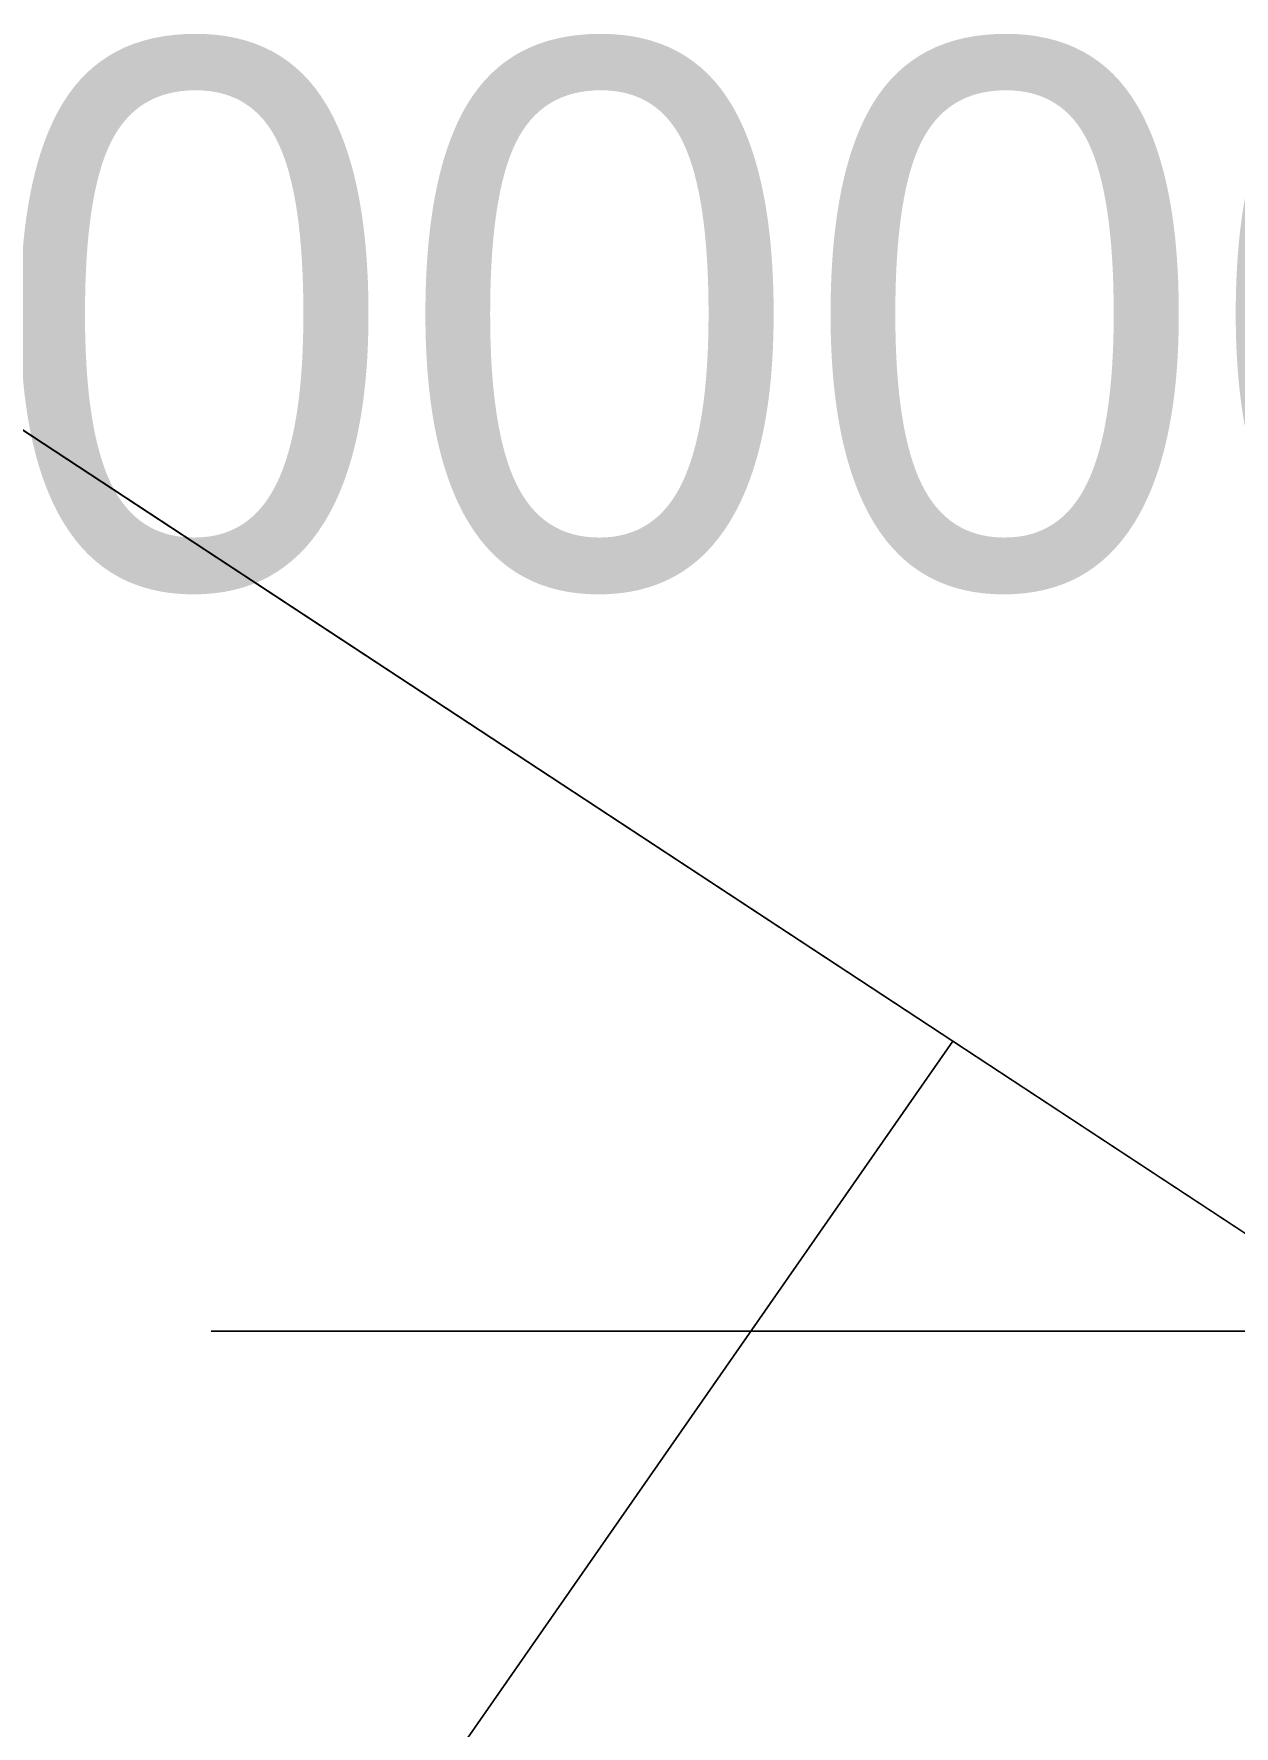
# Model space of a CAD drawing. Header units: metres. Extents: x 0 to 105485, y 0 to 425721.
# Drawn here: x 104666.227 to 104668.21, y 425237.147 to 425239.943 of the extents above; entities that cross this region are included whole.
import ezdxf
from ezdxf.enums import TextEntityAlignment as Align

# ---------------------------------------------------------------- set-up
doc = ezdxf.new("R2010")
doc.units = ezdxf.units.M
doc.header["$MEASUREMENT"] = 0
for name, color, linetype, lineweight in [('B-XX-MO-ONDERZOEK_SONDERING-G', 90, 'Continuous', 18), ('B-XX-MO-ONDERZOEK_SONDERING-T', 90, 'Continuous', 18), ('B-XX-VH-OPENVERHARDING-G', 90, 'Continuous', 18)]:
    doc.layers.add(name, color=color, linetype=linetype, lineweight=lineweight)

msp = doc.modelspace()

# ---------------------------------------------------------------- linework, layer by layer
at = {"layer": 'B-XX-MO-ONDERZOEK_SONDERING-G', "color": 0, "true_color": 0x285cd6}
for points in [[(104668.22, 425237.8, 0.211), (104668.195, 425237.8, 0.191), (104668.195, 425237.8, 0.171), (104668.195, 425237.8, 0.151), (104668.195, 425237.8, 0.131), (104668.195, 425237.8, 0.111), (104668.17, 425237.8, 0.091), (104668.17, 425237.8, 0.071), (104668.145, 425237.8, 0.051), (104668.12, 425237.8, 0.031), (104668.12, 425237.8, 0.011), (104668.07, 425237.8, -0.009), (104668.045, 425237.8, -0.029), (104667.97, 425237.8, -0.049), (104667.895, 425237.8, -0.069), (104667.87, 425237.8, -0.089), (104667.92, 425237.8, -0.109), (104667.97, 425237.8, -0.129), (104668.045, 425237.8, -0.149), (104668.12, 425237.8, -0.169), (104668.17, 425237.8, -0.189), (104668.17, 425237.8, -0.209), (104668.195, 425237.8, -0.229), (104668.195, 425237.8, -0.249), (104668.195, 425237.8, -0.269), (104668.22, 425237.8, -0.289), (104668.17, 425237.8, -0.309), (104668.12, 425237.8, -0.329), (104668.095, 425237.8, -0.349), (104667.97, 425237.8, -0.369), (104667.945, 425237.8, -0.389), (104667.845, 425237.8, -0.409), (104667.795, 425237.8, -0.429), (104667.695, 425237.8, -0.449), (104667.47, 425237.8, -0.469), (104667.345, 425237.8, -0.489), (104667.245, 425237.8, -0.509), (104667.245, 425237.8, -0.529), (104667.195, 425237.8, -0.549), (104667.145, 425237.8, -0.569), (104667.07, 425237.8, -0.589), (104666.945, 425237.8, -0.609), (104667.02, 425237.8, -0.629), (104667.17, 425237.8, -0.649), (104667.195, 425237.8, -0.669), (104667.145, 425237.8, -0.689), (104666.795, 425237.8, -0.709), (104666.67, 425237.8, -0.729), (104666.52, 425237.8, -0.749), (104667.07, 425237.8, -0.769), (104667.395, 425237.8, -0.789), (104667.595, 425237.8, -0.809), (104667.62, 425237.8, -0.829), (104667.645, 425237.8, -0.849), (104667.62, 425237.8, -0.869), (104667.57, 425237.8, -0.889), (104667.545, 425237.8, -0.909), (104667.47, 425237.8, -0.929), (104667.42, 425237.8, -0.949), (104667.395, 425237.8, -0.969), (104667.395, 425237.8, -0.989), (104667.395, 425237.8, -1.009), (104667.395, 425237.8, -1.029), (104667.37, 425237.8, -1.049), (104667.345, 425237.8, -1.069), (104667.42, 425237.8, -1.089), (104667.42, 425237.8, -1.109), (104667.42, 425237.8, -1.129), (104667.47, 425237.8, -1.149), (104667.495, 425237.8, -1.169), (104667.495, 425237.8, -1.189), (104667.495, 425237.8, -1.209), (104667.52, 425237.8, -1.229), (104667.57, 425237.8, -1.249), (104667.62, 425237.8, -1.269), (104667.645, 425237.8, -1.289), (104667.645, 425237.8, -1.309), (104667.62, 425237.8, -1.329), (104667.645, 425237.8, -1.349), (104667.645, 425237.8, -1.369), (104667.62, 425237.8, -1.389), (104667.62, 425237.8, -1.409), (104667.62, 425237.8, -1.429), (104667.645, 425237.8, -1.449), (104667.645, 425237.8, -1.469), (104667.67, 425237.8, -1.489), (104667.645, 425237.8, -1.509), (104667.645, 425237.8, -1.529), (104667.595, 425237.8, -1.549), (104667.57, 425237.8, -1.569), (104667.57, 425237.8, -1.589), (104667.545, 425237.8, -1.609), (104667.52, 425237.8, -1.629), (104667.495, 425237.8, -1.649), (104667.47, 425237.8, -1.669), (104667.47, 425237.8, -1.689), (104667.47, 425237.8, -1.709), (104667.47, 425237.8, -1.729), (104667.495, 425237.8, -1.749), (104667.52, 425237.8, -1.769), (104667.52, 425237.8, -1.789), (104667.545, 425237.8, -1.809), (104667.545, 425237.8, -1.829), (104667.57, 425237.8, -1.849), (104667.545, 425237.8, -1.869), (104667.57, 425237.8, -1.889), (104667.595, 425237.8, -1.909), (104667.595, 425237.8, -1.929), (104667.62, 425237.8, -1.949), (104667.57, 425237.8, -1.969), (104667.545, 425237.8, -1.989), (104667.545, 425237.8, -2.009), (104667.57, 425237.8, -2.029), (104667.595, 425237.8, -2.049), (104667.57, 425237.8, -2.069), (104667.57, 425237.8, -2.089), (104667.545, 425237.8, -2.109), (104667.545, 425237.8, -2.129), (104667.52, 425237.8, -2.149), (104667.545, 425237.8, -2.169), (104667.495, 425237.8, -2.189), (104667.495, 425237.8, -2.209), (104667.52, 425237.8, -2.229), (104667.495, 425237.8, -2.249), (104667.47, 425237.8, -2.269), (104667.495, 425237.8, -2.289), (104667.495, 425237.8, -2.309), (104667.495, 425237.8, -2.329), (104667.47, 425237.8, -2.349), (104667.445, 425237.8, -2.369), (104667.395, 425237.8, -2.389), (104667.345, 425237.8, -2.409), (104667.345, 425237.8, -2.429), (104667.37, 425237.8, -2.449), (104667.42, 425237.8, -2.469), (104667.445, 425237.8, -2.489), (104667.445, 425237.8, -2.509), (104667.42, 425237.8, -2.529), (104667.445, 425237.8, -2.549), (104667.445, 425237.8, -2.569), (104667.445, 425237.8, -2.589), (104667.445, 425237.8, -2.609), (104667.47, 425237.8, -2.629), (104667.52, 425237.8, -2.649), (104667.52, 425237.8, -2.669), (104667.47, 425237.8, -2.689), (104667.445, 425237.8, -2.709), (104667.445, 425237.8, -2.729), (104667.42, 425237.8, -2.749), (104667.42, 425237.8, -2.769), (104667.445, 425237.8, -2.789), (104667.395, 425237.8, -2.809), (104667.42, 425237.8, -2.829), (104667.42, 425237.8, -2.849), (104667.47, 425237.8, -2.869), (104667.47, 425237.8, -2.889), (104667.47, 425237.8, -2.909), (104667.47, 425237.8, -2.929), (104667.52, 425237.8, -2.949), (104667.57, 425237.8, -2.969), (104667.545, 425237.8, -2.989), (104667.545, 425237.8, -3.009), (104667.57, 425237.8, -3.029), (104667.57, 425237.8, -3.049), (104667.595, 425237.8, -3.069), (104667.595, 425237.8, -3.089), (104667.595, 425237.8, -3.109), (104667.595, 425237.8, -3.129), (104667.595, 425237.8, -3.149), (104667.595, 425237.8, -3.169), (104667.62, 425237.8, -3.189), (104667.645, 425237.8, -3.209), (104667.645, 425237.8, -3.229), (104667.645, 425237.8, -3.249), (104667.645, 425237.8, -3.269), (104667.62, 425237.8, -3.289), (104667.62, 425237.8, -3.309), (104667.62, 425237.8, -3.329), (104667.62, 425237.8, -3.349), (104667.595, 425237.8, -3.369), (104667.595, 425237.8, -3.389), (104667.595, 425237.8, -3.409), (104667.62, 425237.8, -3.429), (104667.62, 425237.8, -3.449), (104667.62, 425237.8, -3.469), (104667.62, 425237.8, -3.489), (104667.645, 425237.8, -3.509), (104667.62, 425237.8, -3.529), (104667.62, 425237.8, -3.549), (104667.595, 425237.8, -3.569), (104667.57, 425237.8, -3.589), (104667.595, 425237.8, -3.609), (104667.62, 425237.8, -3.629), (104667.62, 425237.8, -3.649), (104667.595, 425237.8, -3.669), (104667.545, 425237.8, -3.689), (104667.545, 425237.8, -3.709), (104667.57, 425237.8, -3.729), (104667.595, 425237.8, -3.749), (104667.62, 425237.8, -3.769), (104667.645, 425237.8, -3.789), (104667.645, 425237.8, -3.809), (104667.62, 425237.8, -3.829), (104667.62, 425237.8, -3.849), (104667.62, 425237.8, -3.869), (104667.645, 425237.8, -3.889), (104667.67, 425237.8, -3.909), (104667.67, 425237.8, -3.929), (104667.645, 425237.8, -3.949), (104667.62, 425237.8, -3.969), (104667.645, 425237.8, -3.989), (104667.67, 425237.8, -4.009), (104667.645, 425237.8, -4.029), (104667.67, 425237.8, -4.049), (104667.67, 425237.8, -4.069), (104667.645, 425237.8, -4.089), (104667.645, 425237.8, -4.109), (104667.645, 425237.8, -4.129), (104667.645, 425237.8, -4.149), (104667.645, 425237.8, -4.169), (104667.645, 425237.8, -4.189), (104667.645, 425237.8, -4.209), (104667.62, 425237.8, -4.229), (104667.645, 425237.8, -4.249), (104667.62, 425237.8, -4.269), (104667.57, 425237.8, -4.289), (104667.62, 425237.8, -4.309), (104667.62, 425237.8, -4.329), (104667.645, 425237.8, -4.349), (104667.62, 425237.8, -4.369), (104667.645, 425237.8, -4.389), (104667.695, 425237.8, -4.409), (104667.695, 425237.8, -4.429), (104667.72, 425237.8, -4.449), (104667.72, 425237.8, -4.469), (104667.695, 425237.8, -4.489), (104667.67, 425237.8, -4.509), (104667.67, 425237.8, -4.529), (104667.67, 425237.8, -4.549), (104667.67, 425237.8, -4.569), (104667.645, 425237.8, -4.589), (104667.62, 425237.8, -4.609), (104667.645, 425237.8, -4.629), (104667.645, 425237.8, -4.649), (104667.62, 425237.8, -4.669), (104667.695, 425237.8, -4.689), (104667.72, 425237.8, -4.709), (104667.72, 425237.8, -4.729), (104667.745, 425237.8, -4.749), (104667.745, 425237.8, -4.769), (104667.745, 425237.8, -4.789), (104667.695, 425237.8, -4.809), (104667.72, 425237.8, -4.829), (104667.745, 425237.8, -4.849), (104667.745, 425237.8, -4.869), (104667.72, 425237.8, -4.889), (104667.67, 425237.8, -4.909), (104667.645, 425237.8, -4.929), (104667.645, 425237.8, -4.949), (104667.72, 425237.8, -4.969), (104667.72, 425237.8, -4.989), (104667.77, 425237.8, -5.009), (104667.77, 425237.8, -5.029), (104667.77, 425237.8, -5.049), (104667.77, 425237.8, -5.069), (104667.695, 425237.8, -5.089), (104667.695, 425237.8, -5.109), (104667.72, 425237.8, -5.129), (104667.745, 425237.8, -5.149), (104667.745, 425237.8, -5.169), (104667.745, 425237.8, -5.189), (104667.72, 425237.8, -5.209), (104667.72, 425237.8, -5.229), (104667.745, 425237.8, -5.249), (104667.795, 425237.8, -5.269), (104667.845, 425237.8, -5.289), (104667.87, 425237.8, -5.309), (104667.845, 425237.8, -5.329), (104667.82, 425237.8, -5.349), (104667.82, 425237.8, -5.369), (104667.845, 425237.8, -5.389), (104667.82, 425237.8, -5.409), (104667.77, 425237.8, -5.429), (104667.795, 425237.8, -5.449), (104667.795, 425237.8, -5.469), (104667.795, 425237.8, -5.489), (104667.795, 425237.8, -5.509), (104667.77, 425237.8, -5.529), (104667.72, 425237.8, -5.549), (104667.695, 425237.8, -5.569), (104667.695, 425237.8, -5.589), (104667.745, 425237.8, -5.609), (104667.77, 425237.8, -5.629), (104667.795, 425237.8, -5.649), (104667.77, 425237.8, -5.669), (104667.795, 425237.8, -5.689), (104667.795, 425237.8, -5.709), (104667.77, 425237.8, -5.729), (104667.845, 425237.8, -5.749), (104667.87, 425237.8, -5.769), (104667.895, 425237.8, -5.789), (104667.77, 425237.8, -5.809), (104667.77, 425237.8, -5.829), (104667.795, 425237.8, -5.849), (104667.795, 425237.8, -5.869), (104667.795, 425237.8, -5.889), (104667.82, 425237.8, -5.909), (104667.82, 425237.8, -5.929), (104667.795, 425237.8, -5.949), (104667.82, 425237.8, -5.969), (104667.82, 425237.8, -5.989), (104667.82, 425237.8, -6.009), (104667.795, 425237.8, -6.029), (104667.82, 425237.8, -6.049), (104667.845, 425237.8, -6.069), (104667.845, 425237.8, -6.089), (104667.845, 425237.8, -6.109), (104667.845, 425237.8, -6.129), (104667.845, 425237.8, -6.149), (104667.845, 425237.8, -6.169), (104667.82, 425237.8, -6.189), (104667.82, 425237.8, -6.209), (104667.795, 425237.8, -6.229), (104667.795, 425237.8, -6.249), (104667.77, 425237.8, -6.269), (104667.77, 425237.8, -6.289), (104667.745, 425237.8, -6.309), (104667.745, 425237.8, -6.329), (104667.72, 425237.8, -6.349), (104667.695, 425237.8, -6.369), (104667.695, 425237.8, -6.389), (104667.645, 425237.8, -6.409), (104667.645, 425237.8, -6.429), (104667.62, 425237.8, -6.449), (104667.67, 425237.8, -6.469), (104667.745, 425237.8, -6.489), (104667.745, 425237.8, -6.509), (104667.77, 425237.8, -6.529), (104667.795, 425237.8, -6.549), (104667.795, 425237.8, -6.569), (104667.795, 425237.8, -6.589), (104667.795, 425237.8, -6.609), (104667.845, 425237.8, -6.629), (104667.77, 425237.8, -6.649), (104667.72, 425237.8, -6.669), (104667.67, 425237.8, -6.689), (104667.695, 425237.8, -6.709), (104667.745, 425237.8, -6.729), (104667.77, 425237.8, -6.749), (104667.77, 425237.8, -6.769), (104667.77, 425237.8, -6.789), (104667.645, 425237.8, -6.809), (104667.595, 425237.8, -6.829), (104667.67, 425237.8, -6.849), (104667.745, 425237.8, -6.869), (104667.77, 425237.8, -6.889), (104667.82, 425237.8, -6.909), (104667.87, 425237.8, -6.929), (104667.695, 425237.8, -6.949), (104667.845, 425237.8, -6.969), (104668.095, 425237.8, -6.989), (104668.17, 425237.8, -7.009), (104668.22, 425237.8, -7.028)], [(104668.245, 425237.8, -7.108), (104668.17, 425237.8, -7.128), (104668.07, 425237.8, -7.148), (104668.045, 425237.8, -7.168), (104668.02, 425237.8, -7.188), (104668.07, 425237.8, -7.208), (104668.045, 425237.8, -7.228), (104668.095, 425237.8, -7.248), (104668.12, 425237.8, -7.268), (104668.12, 425237.8, -7.288), (104668.095, 425237.8, -7.308), (104668.07, 425237.8, -7.328), (104668.02, 425237.8, -7.348), (104668.02, 425237.8, -7.368), (104667.895, 425237.8, -7.388), (104667.77, 425237.8, -7.408), (104667.645, 425237.8, -7.428), (104667.57, 425237.8, -7.448), (104667.47, 425237.8, -7.468), (104667.37, 425237.8, -7.488), (104667.245, 425237.8, -7.508), (104667.17, 425237.8, -7.528), (104666.995, 425237.8, -7.548), (104667.02, 425237.8, -7.568), (104667.32, 425237.8, -7.588), (104667.37, 425237.8, -7.608), (104667.395, 425237.8, -7.628), (104667.345, 425237.8, -7.649), (104667.32, 425237.8, -7.669), (104667.27, 425237.8, -7.689), (104667.145, 425237.8, -7.709), (104667.495, 425237.8, -7.729), (104667.67, 425237.8, -7.749), (104667.72, 425237.8, -7.769), (104667.695, 425237.8, -7.789), (104667.695, 425237.8, -7.809), (104667.695, 425237.8, -7.829), (104667.72, 425237.8, -7.849), (104667.745, 425237.8, -7.869), (104667.745, 425237.8, -7.889), (104667.745, 425237.8, -7.909), (104667.745, 425237.8, -7.929), (104667.77, 425237.8, -7.949), (104667.745, 425237.8, -7.969), (104667.745, 425237.8, -7.989), (104667.745, 425237.8, -8.009), (104667.745, 425237.8, -8.029), (104667.745, 425237.8, -8.049), (104667.745, 425237.8, -8.069), (104667.745, 425237.8, -8.089), (104667.745, 425237.8, -8.109), (104667.77, 425237.8, -8.129), (104667.77, 425237.8, -8.149), (104667.77, 425237.8, -8.169), (104667.77, 425237.8, -8.189), (104667.745, 425237.8, -8.209), (104667.77, 425237.8, -8.229), (104667.77, 425237.8, -8.249), (104667.77, 425237.8, -8.269), (104667.77, 425237.8, -8.289), (104667.77, 425237.8, -8.309), (104667.77, 425237.8, -8.329), (104667.745, 425237.8, -8.349), (104667.745, 425237.8, -8.369), (104667.745, 425237.8, -8.389), (104667.72, 425237.8, -8.409), (104667.72, 425237.8, -8.429), (104667.695, 425237.8, -8.449), (104667.72, 425237.8, -8.469), (104667.72, 425237.8, -8.489), (104667.745, 425237.8, -8.509), (104667.77, 425237.8, -8.529), (104667.77, 425237.8, -8.549), (104667.77, 425237.8, -8.569), (104667.77, 425237.8, -8.589), (104667.77, 425237.8, -8.609), (104667.77, 425237.8, -8.629), (104667.795, 425237.8, -8.649), (104667.77, 425237.8, -8.669), (104667.77, 425237.8, -8.689), (104667.77, 425237.8, -8.709), (104667.695, 425237.8, -8.729), (104667.895, 425237.8, -8.749), (104668.02, 425237.8, -8.769), (104668.145, 425237.8, -8.789), (104668.22, 425237.8, -8.809), (104668.145, 425237.8, -8.829), (104668.17, 425237.8, -8.849), (104668.145, 425237.8, -8.869), (104668.145, 425237.8, -8.889), (104668.17, 425237.8, -8.909), (104668.195, 425237.8, -8.929), (104668.17, 425237.8, -8.949), (104668.145, 425237.8, -8.969), (104668.12, 425237.8, -8.989), (104668.07, 425237.8, -9.009), (104668.045, 425237.8, -9.029), (104667.97, 425237.8, -9.049), (104667.895, 425237.8, -9.069), (104667.82, 425237.8, -9.089), (104667.72, 425237.8, -9.109), (104667.695, 425237.8, -9.129), (104667.645, 425237.8, -9.149), (104667.695, 425237.8, -9.169), (104667.695, 425237.8, -9.188), (104667.72, 425237.8, -9.208), (104667.72, 425237.8, -9.228), (104667.82, 425237.8, -9.248), (104667.995, 425237.8, -9.268), (104668.095, 425237.8, -9.288), (104668.145, 425237.8, -9.308), (104668.17, 425237.8, -9.328), (104668.095, 425237.8, -9.348), (104668.045, 425237.8, -9.368), (104667.945, 425237.8, -9.388), (104667.845, 425237.8, -9.408), (104667.745, 425237.8, -9.428), (104667.62, 425237.8, -9.448), (104667.495, 425237.8, -9.468), (104667.445, 425237.8, -9.488), (104667.47, 425237.8, -9.508), (104667.52, 425237.8, -9.528), (104667.695, 425237.8, -9.548), (104667.795, 425237.8, -9.568), (104667.845, 425237.8, -9.588), (104667.845, 425237.8, -9.608), (104667.87, 425237.8, -9.628), (104667.87, 425237.8, -9.648), (104667.845, 425237.8, -9.668), (104667.795, 425237.8, -9.688), (104667.77, 425237.8, -9.708), (104667.745, 425237.8, -9.728), (104667.695, 425237.8, -9.748), (104667.745, 425237.8, -9.768), (104667.745, 425237.8, -9.788), (104667.745, 425237.8, -9.808), (104667.72, 425237.8, -9.828), (104667.695, 425237.8, -9.848), (104667.695, 425237.8, -9.868), (104667.695, 425237.8, -9.888), (104667.67, 425237.8, -9.908), (104667.67, 425237.8, -9.928), (104667.67, 425237.8, -9.948), (104667.67, 425237.8, -9.968), (104667.67, 425237.8, -9.988), (104667.645, 425237.8, -10.008), (104667.645, 425237.8, -10.028), (104667.645, 425237.8, -10.048), (104667.645, 425237.8, -10.068), (104667.645, 425237.8, -10.088), (104667.67, 425237.8, -10.108), (104667.67, 425237.8, -10.128), (104667.62, 425237.8, -10.148), (104667.595, 425237.8, -10.168), (104667.695, 425237.8, -10.188), (104667.745, 425237.8, -10.208), (104667.77, 425237.8, -10.228), (104667.795, 425237.8, -10.248), (104667.82, 425237.8, -10.268), (104667.82, 425237.8, -10.288), (104667.845, 425237.8, -10.308), (104667.82, 425237.8, -10.328), (104667.795, 425237.8, -10.348), (104667.82, 425237.8, -10.368), (104667.82, 425237.8, -10.388), (104667.845, 425237.8, -10.408), (104667.82, 425237.8, -10.428), (104667.82, 425237.8, -10.448), (104667.795, 425237.8, -10.468), (104667.82, 425237.8, -10.488), (104667.82, 425237.8, -10.508), (104667.82, 425237.8, -10.528), (104667.82, 425237.8, -10.548), (104667.82, 425237.8, -10.568), (104667.82, 425237.8, -10.588), (104667.845, 425237.8, -10.608), (104667.87, 425237.8, -10.628), (104667.87, 425237.8, -10.648), (104667.845, 425237.8, -10.668), (104667.845, 425237.8, -10.688), (104667.845, 425237.8, -10.708), (104667.845, 425237.8, -10.728), (104667.845, 425237.8, -10.748), (104667.87, 425237.8, -10.768), (104667.895, 425237.8, -10.788), (104667.895, 425237.8, -10.808), (104667.87, 425237.8, -10.828), (104667.845, 425237.8, -10.848), (104667.895, 425237.8, -10.868), (104667.895, 425237.8, -10.888), (104667.795, 425237.8, -10.908), (104667.795, 425237.8, -10.928), (104667.82, 425237.8, -10.948), (104667.82, 425237.8, -10.968), (104667.845, 425237.8, -10.988), (104667.845, 425237.8, -11.008), (104667.845, 425237.8, -11.028), (104667.845, 425237.8, -11.048), (104667.845, 425237.8, -11.068), (104667.845, 425237.8, -11.088), (104667.845, 425237.8, -11.108), (104667.845, 425237.8, -11.128), (104667.82, 425237.8, -11.148), (104667.895, 425237.8, -11.168), (104667.945, 425237.8, -11.188), (104667.945, 425237.8, -11.208), (104667.945, 425237.8, -11.228), (104667.945, 425237.8, -11.248), (104667.945, 425237.8, -11.268), (104667.895, 425237.8, -11.288), (104667.895, 425237.8, -11.308), (104667.895, 425237.8, -11.328), (104667.895, 425237.8, -11.348), (104667.895, 425237.8, -11.368), (104667.92, 425237.8, -11.388), (104667.92, 425237.8, -11.408), (104667.92, 425237.8, -11.428), (104667.945, 425237.8, -11.448), (104667.945, 425237.8, -11.468), (104667.895, 425237.8, -11.488), (104667.92, 425237.8, -11.508), (104668.045, 425237.8, -11.528), (104668.12, 425237.8, -11.548), (104668.17, 425237.8, -11.568), (104668.22, 425237.8, -11.588)], [(104668.22, 425237.8, -21.163), (104668.195, 425237.8, -21.183), (104668.195, 425237.8, -21.203), (104668.17, 425237.8, -21.223), (104668.17, 425237.8, -21.243), (104668.07, 425237.8, -21.263), (104668.02, 425237.8, -21.283), (104667.92, 425237.8, -21.303), (104667.895, 425237.8, -21.323), (104667.82, 425237.8, -21.343), (104667.77, 425237.8, -21.363), (104667.845, 425237.8, -21.383), (104667.87, 425237.8, -21.403), (104667.92, 425237.8, -21.423), (104667.97, 425237.8, -21.443), (104668.02, 425237.8, -21.463), (104668.07, 425237.8, -21.483), (104668.095, 425237.8, -21.503), (104668.095, 425237.8, -21.523), (104668.095, 425237.8, -21.543), (104668.045, 425237.8, -21.563), (104668.02, 425237.8, -21.583), (104668.02, 425237.8, -21.603), (104668.02, 425237.8, -21.623), (104668.02, 425237.8, -21.643), (104667.995, 425237.8, -21.663), (104667.97, 425237.8, -21.683), (104667.945, 425237.8, -21.703), (104667.87, 425237.8, -21.723), (104667.82, 425237.8, -21.743), (104667.77, 425237.8, -21.763), (104667.72, 425237.8, -21.783), (104667.645, 425237.8, -21.803), (104667.57, 425237.8, -21.823), (104667.545, 425237.8, -21.843), (104667.545, 425237.8, -21.863), (104667.545, 425237.8, -21.883), (104667.57, 425237.8, -21.903), (104667.57, 425237.8, -21.923), (104667.67, 425237.8, -21.943), (104667.67, 425237.8, -21.963), (104667.695, 425237.8, -21.983), (104667.645, 425237.8, -22.003), (104667.595, 425237.8, -22.023), (104667.545, 425237.8, -22.043), (104667.545, 425237.8, -22.063), (104667.52, 425237.8, -22.083), (104667.42, 425237.8, -22.103), (104667.37, 425237.8, -22.123), (104667.345, 425237.8, -22.143), (104667.37, 425237.8, -22.163), (104667.345, 425237.8, -22.183), (104667.345, 425237.8, -22.203), (104667.32, 425237.8, -22.223), (104667.32, 425237.8, -22.243), (104667.27, 425237.8, -22.263), (104667.27, 425237.8, -22.283), (104667.295, 425237.8, -22.303), (104667.22, 425237.8, -22.323), (104667.245, 425237.8, -22.343), (104667.245, 425237.8, -22.363), (104667.27, 425237.8, -22.383), (104667.345, 425237.8, -22.403), (104667.345, 425237.8, -22.423), (104667.27, 425237.8, -22.443), (104667.245, 425237.8, -22.463), (104667.195, 425237.8, -22.483), (104667.22, 425237.8, -22.503), (104667.22, 425237.8, -22.523), (104667.27, 425237.8, -22.543), (104667.32, 425237.8, -22.563), (104667.345, 425237.8, -22.583), (104667.345, 425237.8, -22.603), (104667.345, 425237.8, -22.623), (104667.345, 425237.8, -22.643), (104667.245, 425237.8, -22.663), (104667.17, 425237.8, -22.683), (104667.095, 425237.8, -22.703), (104667.02, 425237.8, -22.723), (104668.37, 425237.8, -22.743)], [(104668.22, 425237.8, -12.247), (104668.195, 425237.8, -12.267), (104668.195, 425237.8, -12.287), (104668.195, 425237.8, -12.307), (104668.195, 425237.8, -12.327), (104668.17, 425237.8, -12.347), (104668.17, 425237.8, -12.367), (104668.17, 425237.8, -12.387), (104668.195, 425237.8, -12.407), (104668.195, 425237.8, -12.427), (104668.195, 425237.8, -12.447), (104668.195, 425237.8, -12.467), (104668.17, 425237.8, -12.487), (104668.17, 425237.8, -12.507), (104668.17, 425237.8, -12.527), (104668.17, 425237.8, -12.547), (104668.17, 425237.8, -12.567), (104668.17, 425237.8, -12.587), (104668.195, 425237.8, -12.607), (104668.195, 425237.8, -12.627), (104668.195, 425237.8, -12.647), (104668.195, 425237.8, -12.667), (104668.195, 425237.8, -12.687), (104668.195, 425237.8, -12.707), (104668.195, 425237.8, -12.727), (104668.195, 425237.8, -12.747), (104668.195, 425237.8, -12.767), (104668.195, 425237.8, -12.787), (104668.195, 425237.8, -12.807), (104668.195, 425237.8, -12.827), (104668.195, 425237.8, -12.847), (104668.195, 425237.8, -12.867), (104668.195, 425237.8, -12.887), (104668.195, 425237.8, -12.907), (104668.195, 425237.8, -12.927), (104668.195, 425237.8, -12.947), (104668.195, 425237.8, -12.967), (104668.195, 425237.8, -12.987), (104668.17, 425237.8, -13.007), (104668.17, 425237.8, -13.027), (104668.17, 425237.8, -13.047), (104668.17, 425237.8, -13.067), (104668.17, 425237.8, -13.087), (104668.17, 425237.8, -13.107), (104668.17, 425237.8, -13.127), (104668.17, 425237.8, -13.147), (104668.17, 425237.8, -13.167), (104668.17, 425237.8, -13.187), (104668.17, 425237.8, -13.207), (104668.145, 425237.8, -13.227), (104668.12, 425237.8, -13.247), (104668.095, 425237.8, -13.267), (104668.045, 425237.8, -13.287), (104667.995, 425237.8, -13.307), (104667.945, 425237.8, -13.327), (104667.895, 425237.8, -13.347), (104667.845, 425237.8, -13.367), (104667.795, 425237.8, -13.387), (104667.87, 425237.8, -13.407), (104667.87, 425237.8, -13.427), (104667.92, 425237.8, -13.447), (104667.945, 425237.8, -13.467), (104667.97, 425237.8, -13.487), (104667.995, 425237.8, -13.507), (104667.995, 425237.8, -13.527), (104667.945, 425237.8, -13.547), (104668.02, 425237.8, -13.567), (104668.045, 425237.8, -13.587), (104668.07, 425237.8, -13.607), (104668.095, 425237.8, -13.627), (104668.12, 425237.8, -13.647), (104668.095, 425237.8, -13.667), (104668.095, 425237.8, -13.687), (104668.095, 425237.8, -13.707), (104668.095, 425237.8, -13.727), (104668.045, 425237.8, -13.747), (104668.045, 425237.8, -13.767), (104668.045, 425237.8, -13.787), (104668.07, 425237.8, -13.807), (104668.07, 425237.8, -13.827), (104668.095, 425237.8, -13.847), (104668.12, 425237.8, -13.867), (104668.145, 425237.8, -13.887), (104668.17, 425237.8, -13.907), (104668.17, 425237.8, -13.927), (104668.17, 425237.8, -13.947), (104668.145, 425237.8, -13.967), (104668.12, 425237.8, -13.987), (104668.145, 425237.8, -14.007), (104668.145, 425237.8, -14.027), (104668.17, 425237.8, -14.047), (104668.17, 425237.8, -14.067), (104668.17, 425237.8, -14.087), (104668.195, 425237.8, -14.107), (104668.195, 425237.8, -14.127), (104668.195, 425237.8, -14.147), (104668.195, 425237.8, -14.167), (104668.195, 425237.8, -14.187), (104668.195, 425237.8, -14.207), (104668.195, 425237.8, -14.227), (104668.195, 425237.8, -14.247), (104668.195, 425237.8, -14.267), (104668.195, 425237.8, -14.287), (104668.22, 425237.8, -14.307)], [(104668.22, 425237.8, -18.505), (104668.195, 425237.8, -18.525), (104668.195, 425237.8, -18.545), (104668.195, 425237.8, -18.565), (104668.195, 425237.8, -18.585), (104668.17, 425237.8, -18.605), (104668.17, 425237.8, -18.625), (104668.17, 425237.8, -18.645), (104668.145, 425237.8, -18.665), (104668.145, 425237.8, -18.685), (104668.07, 425237.8, -18.705), (104667.97, 425237.8, -18.725), (104667.945, 425237.8, -18.745), (104667.995, 425237.8, -18.765), (104668.145, 425237.8, -18.785), (104668.17, 425237.8, -18.805), (104668.195, 425237.8, -18.825), (104668.22, 425237.8, -18.845)], [(104668.22, 425237.8, -16.506), (104668.195, 425237.8, -16.526), (104668.195, 425237.8, -16.546), (104668.195, 425237.8, -16.566), (104668.195, 425237.8, -16.586), (104668.195, 425237.8, -16.606), (104668.195, 425237.8, -16.626), (104668.17, 425237.8, -16.646), (104668.17, 425237.8, -16.666), (104668.17, 425237.8, -16.686), (104668.17, 425237.8, -16.706), (104668.17, 425237.8, -16.726), (104668.17, 425237.8, -16.746), (104668.17, 425237.8, -16.766), (104668.17, 425237.8, -16.786), (104668.17, 425237.8, -16.806), (104668.17, 425237.8, -16.826), (104668.17, 425237.8, -16.846), (104668.17, 425237.8, -16.866), (104668.195, 425237.8, -16.885), (104668.195, 425237.8, -16.905), (104668.195, 425237.8, -16.925), (104668.195, 425237.8, -16.945), (104668.195, 425237.8, -16.965), (104668.195, 425237.8, -16.985), (104668.195, 425237.8, -17.005), (104668.195, 425237.8, -17.025), (104668.195, 425237.8, -17.045), (104668.195, 425237.8, -17.065), (104668.195, 425237.8, -17.085), (104668.195, 425237.8, -17.105), (104668.195, 425237.8, -17.125), (104668.195, 425237.8, -17.145), (104668.195, 425237.8, -17.165), (104668.195, 425237.8, -17.185), (104668.195, 425237.8, -17.205), (104668.17, 425237.8, -17.225), (104668.17, 425237.8, -17.245), (104668.17, 425237.8, -17.265), (104668.17, 425237.8, -17.285), (104668.145, 425237.8, -17.305), (104668.145, 425237.8, -17.325), (104668.145, 425237.8, -17.345), (104668.145, 425237.8, -17.365), (104668.145, 425237.8, -17.385), (104668.145, 425237.8, -17.405), (104668.12, 425237.8, -17.425), (104668.12, 425237.8, -17.445), (104668.12, 425237.8, -17.465), (104668.12, 425237.8, -17.485), (104668.095, 425237.8, -17.505), (104668.095, 425237.8, -17.525), (104668.095, 425237.8, -17.545), (104668.095, 425237.8, -17.565), (104668.12, 425237.8, -17.585), (104668.145, 425237.8, -17.605), (104668.17, 425237.8, -17.625), (104668.195, 425237.8, -17.645), (104668.22, 425237.8, -17.665)], [(104668.22, 425237.8, -16.046), (104668.195, 425237.8, -16.066), (104668.17, 425237.8, -16.086), (104668.145, 425237.8, -16.106), (104668.145, 425237.8, -16.126), (104668.17, 425237.8, -16.146), (104668.17, 425237.8, -16.166), (104668.195, 425237.8, -16.186), (104668.195, 425237.8, -16.206), (104668.195, 425237.8, -16.226), (104668.22, 425237.8, -16.246)], [(104668.22, 425237.8, -19.284), (104668.195, 425237.8, -19.304), (104668.195, 425237.8, -19.324), (104668.195, 425237.8, -19.344), (104668.195, 425237.8, -19.364), (104668.195, 425237.8, -19.384), (104668.17, 425237.8, -19.404), (104668.145, 425237.8, -19.424), (104668.145, 425237.8, -19.444), (104668.17, 425237.8, -19.464), (104668.195, 425237.8, -19.484), (104668.195, 425237.8, -19.504), (104668.195, 425237.8, -19.524), (104668.195, 425237.8, -19.544), (104668.195, 425237.8, -19.564), (104668.195, 425237.8, -19.584), (104668.195, 425237.8, -19.604), (104668.195, 425237.8, -19.624), (104668.195, 425237.8, -19.644), (104668.22, 425237.8, -19.664)], [(104668.22, 425237.8, -19.704), (104668.195, 425237.8, -19.724), (104668.195, 425237.8, -19.744), (104668.195, 425237.8, -19.764), (104668.195, 425237.8, -19.784), (104668.195, 425237.8, -19.804), (104668.195, 425237.8, -19.824), (104668.195, 425237.8, -19.844), (104668.195, 425237.8, -19.864), (104668.195, 425237.8, -19.884), (104668.195, 425237.8, -19.904), (104668.195, 425237.8, -19.924), (104668.17, 425237.8, -19.944), (104668.17, 425237.8, -19.964), (104668.17, 425237.8, -19.984), (104668.17, 425237.8, -20.004), (104668.145, 425237.8, -20.024), (104668.145, 425237.8, -20.044), (104668.145, 425237.8, -20.064), (104668.145, 425237.8, -20.084), (104668.145, 425237.8, -20.104), (104668.17, 425237.8, -20.124), (104668.195, 425237.8, -20.144), (104668.22, 425237.8, -20.164)], [(104668.22, 425237.8, -20.364), (104668.195, 425237.8, -20.384), (104668.195, 425237.8, -20.404), (104668.195, 425237.8, -20.424), (104668.195, 425237.8, -20.444), (104668.195, 425237.8, -20.464), (104668.195, 425237.8, -20.484), (104668.195, 425237.8, -20.504), (104668.195, 425237.8, -20.524), (104668.195, 425237.8, -20.544), (104668.195, 425237.8, -20.564), (104668.195, 425237.8, -20.584), (104668.195, 425237.8, -20.604), (104668.195, 425237.8, -20.624), (104668.195, 425237.8, -20.644), (104668.195, 425237.8, -20.664), (104668.195, 425237.8, -20.684), (104668.195, 425237.8, -20.704), (104668.17, 425237.8, -20.724), (104668.17, 425237.8, -20.744), (104668.17, 425237.8, -20.764), (104668.17, 425237.8, -20.784), (104668.17, 425237.8, -20.804), (104668.17, 425237.8, -20.824), (104668.17, 425237.8, -20.844), (104668.17, 425237.8, -20.864), (104668.17, 425237.8, -20.883), (104668.17, 425237.8, -20.903), (104668.145, 425237.8, -20.923), (104668.145, 425237.8, -20.943), (104668.17, 425237.8, -20.963), (104668.17, 425237.8, -20.983), (104668.195, 425237.8, -21.003), (104668.195, 425237.8, -21.023), (104668.195, 425237.8, -21.043), (104668.22, 425237.8, -21.063)], [(104668.22, 425237.8, 1.471), (104668.195, 425237.8, 1.451), (104668.22, 425237.8, 1.431)], [(104668.22, 425237.8, 1.411), (104668.195, 425237.8, 1.391), (104668.195, 425237.8, 1.371), (104668.195, 425237.8, 1.35), (104668.195, 425237.8, 1.33), (104668.195, 425237.8, 1.31), (104668.22, 425237.8, 1.29)], [(104668.22, 425237.8, 1.15), (104668.195, 425237.8, 1.13), (104668.195, 425237.8, 1.11), (104668.195, 425237.8, 1.09), (104668.195, 425237.8, 1.07), (104668.195, 425237.8, 1.05), (104668.195, 425237.8, 1.03), (104668.195, 425237.8, 1.01), (104668.195, 425237.8, 0.99), (104668.195, 425237.8, 0.97), (104668.195, 425237.8, 0.95), (104668.195, 425237.8, 0.93), (104668.195, 425237.8, 0.91), (104668.195, 425237.8, 0.89), (104668.195, 425237.8, 0.87), (104668.195, 425237.8, 0.85), (104668.22, 425237.8, 0.83), (104668.195, 425237.8, 0.81), (104668.195, 425237.8, 0.79), (104668.22, 425237.8, 0.77)], [(104668.22, 425237.8, 0.73), (104668.195, 425237.8, 0.71), (104668.195, 425237.8, 0.69), (104668.195, 425237.8, 0.67), (104668.195, 425237.8, 0.65), (104668.195, 425237.8, 0.63), (104668.195, 425237.8, 0.61), (104668.195, 425237.8, 0.59), (104668.195, 425237.8, 0.57), (104668.195, 425237.8, 0.55), (104668.22, 425237.8, 0.53)], [(104668.22, 425237.8, -14.486), (104668.195, 425237.8, -14.506), (104668.195, 425237.8, -14.526), (104668.195, 425237.8, -14.546), (104668.195, 425237.8, -14.566), (104668.195, 425237.8, -14.586), (104668.195, 425237.8, -14.606), (104668.195, 425237.8, -14.626), (104668.195, 425237.8, -14.646), (104668.195, 425237.8, -14.666), (104668.22, 425237.8, -14.686)], [(104668.22, 425237.8, -14.966), (104668.195, 425237.8, -14.986), (104668.195, 425237.8, -15.006), (104668.195, 425237.8, -15.026), (104668.195, 425237.8, -15.046), (104668.22, 425237.8, -15.066)], [(104668.22, 425237.8, -15.146), (104668.195, 425237.8, -15.166), (104668.195, 425237.8, -15.186), (104668.195, 425237.8, -15.206), (104668.22, 425237.8, -15.226)], [(104668.22, 425237.8, -15.646), (104668.195, 425237.8, -15.666), (104668.195, 425237.8, -15.686), (104668.195, 425237.8, -15.706), (104668.195, 425237.8, -15.726), (104668.195, 425237.8, -15.746), (104668.195, 425237.8, -15.766), (104668.195, 425237.8, -15.786), (104668.195, 425237.8, -15.806), (104668.195, 425237.8, -15.826), (104668.195, 425237.8, -15.846), (104668.195, 425237.8, -15.866), (104668.195, 425237.8, -15.886), (104668.195, 425237.8, -15.906), (104668.195, 425237.8, -15.926), (104668.195, 425237.8, -15.946), (104668.195, 425237.8, -15.966), (104668.195, 425237.8, -15.986), (104668.22, 425237.8, -16.006)], [(104668.22, 425237.8, -16.306), (104668.195, 425237.8, -16.326), (104668.22, 425237.8, -16.346), (104668.195, 425237.8, -16.366), (104668.195, 425237.8, -16.386), (104668.195, 425237.8, -16.406), (104668.195, 425237.8, -16.426), (104668.195, 425237.8, -16.446), (104668.195, 425237.8, -16.466), (104668.22, 425237.8, -16.486)], [(104668.22, 425237.8, -18.145), (104668.195, 425237.8, -18.165), (104668.22, 425237.8, -18.185), (104668.195, 425237.8, -18.205), (104668.195, 425237.8, -18.225), (104668.195, 425237.8, -18.245), (104668.195, 425237.8, -18.265), (104668.195, 425237.8, -18.285), (104668.22, 425237.8, -18.305)]]:
    msp.add_polyline3d(points, dxfattribs=at)
at = {"layer": 'B-XX-VH-OPENVERHARDING-G', "ltscale": 0.5}
for points in [[(104664.481, 425233.591), (104667.745, 425238.279), (104665.773, 425239.575), (104662.572, 425234.878)], [(104664.481, 425233.591), (104666.415, 425232.314), (104669.638, 425237.034), (104667.745, 425238.279)]]:
    msp.add_lwpolyline(points, close=True, dxfattribs=at)
msp.add_lwpolyline([(104665.773, 425239.575), (104667.745, 425238.279), (104669.638, 425237.034), (104671.55, 425235.777), (104673.538, 425234.469), (104676.024, 425232.835), (104677.79, 425231.674), (104683.715, 425227.778), (104683.819, 425227.71), (104685.807, 425226.403), (104698.527, 425218.039), (104705.043, 425216.028)], dxfattribs=at)

# ---------------------------------------------------------------- texts
at = {"layer": 'B-XX-MO-ONDERZOEK_SONDERING-T', "color": 10, "lineweight": 18}
msp.add_text('CPT000000091938', height=0.9, dxfattribs=at).set_placement((104668.97, 425239.48), align=Align.MIDDLE_CENTER)

doc.saveas('drawing.dxf')
